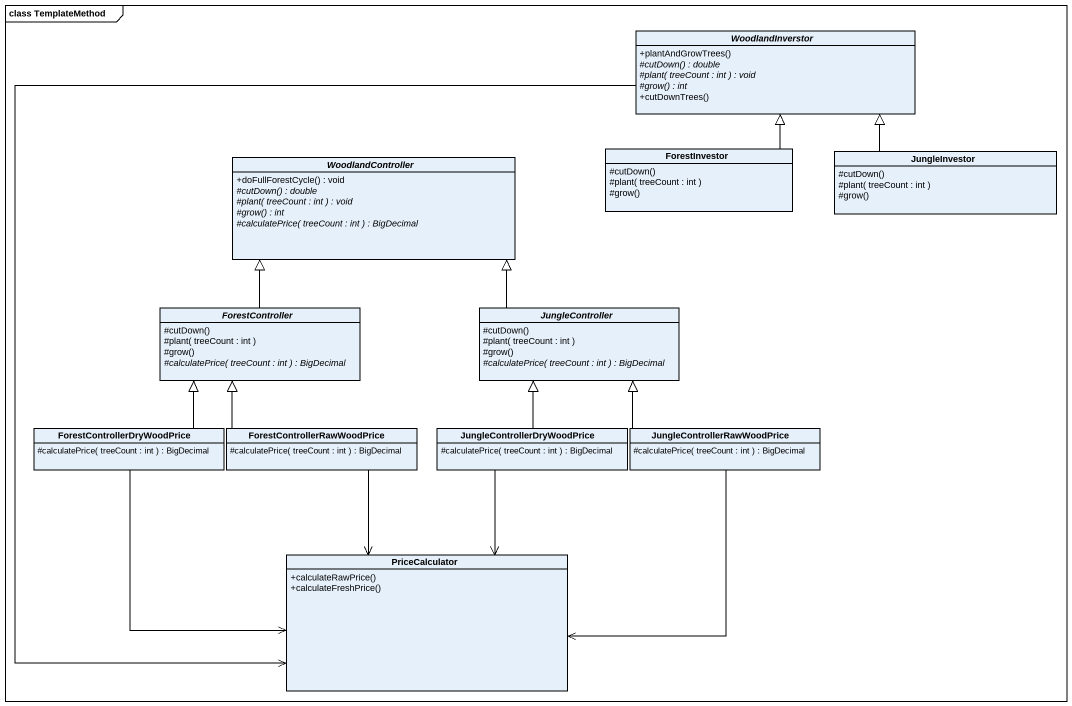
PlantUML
@startuml
mainframe class TemplateMethod
hide circle
hide empty members
skinparam classAttributeIconSize 0
abstract class WoodlandInverstor {
  +plantAndGrowTrees()
  {abstract} #cutDown() : double
  {abstract} #plant( treeCount : int ) : void
  {abstract} #grow() : int
  +cutDownTrees()
}
class ForestInvestor {
  #cutDown()
  #plant( treeCount : int )
  #grow()
}
abstract class WoodlandController {
  +doFullForestCycle() : void
  {abstract} #cutDown() : double
  {abstract} #plant( treeCount : int ) : void
  {abstract} #grow() : int
  {abstract} #calculatePrice( treeCount : int ) : BigDecimal
}
class JungleInvestor {
  #cutDown()
  #plant( treeCount : int )
  #grow()
}
abstract class ForestController {
  #cutDown()
  #plant( treeCount : int )
  #grow()
  {abstract} #calculatePrice( treeCount : int ) : BigDecimal
}
abstract class JungleController {
  #cutDown()
  #plant( treeCount : int )
  #grow()
  {abstract} #calculatePrice( treeCount : int ) : BigDecimal
}
class ForestControllerDryWoodPrice {
  #calculatePrice( treeCount : int ) : BigDecimal
}
class ForestControllerRawWoodPrice {
  #calculatePrice( treeCount : int ) : BigDecimal
}
class JungleControllerDryWoodPrice {
  #calculatePrice( treeCount : int ) : BigDecimal
}
class JungleControllerRawWoodPrice {
  #calculatePrice( treeCount : int ) : BigDecimal
}
class PriceCalculator {
  +calculateRawPrice()
  +calculateFreshPrice()
}
ForestInvestor -up-|> WoodlandInverstor
JungleInvestor -up-|> WoodlandInverstor
ForestController -up-|> WoodlandController
JungleController -up-|> WoodlandController
ForestControllerDryWoodPrice -up-|> ForestController
ForestControllerDryWoodPrice -right-> PriceCalculator
ForestControllerRawWoodPrice -up-|> ForestController
ForestControllerRawWoodPrice --> PriceCalculator
JungleControllerDryWoodPrice -up-|> JungleController
JungleControllerDryWoodPrice --> PriceCalculator
JungleControllerRawWoodPrice -up-|> JungleController
JungleControllerRawWoodPrice -left-> PriceCalculator
PriceCalculator <-up- WoodlandInverstor
@enduml
